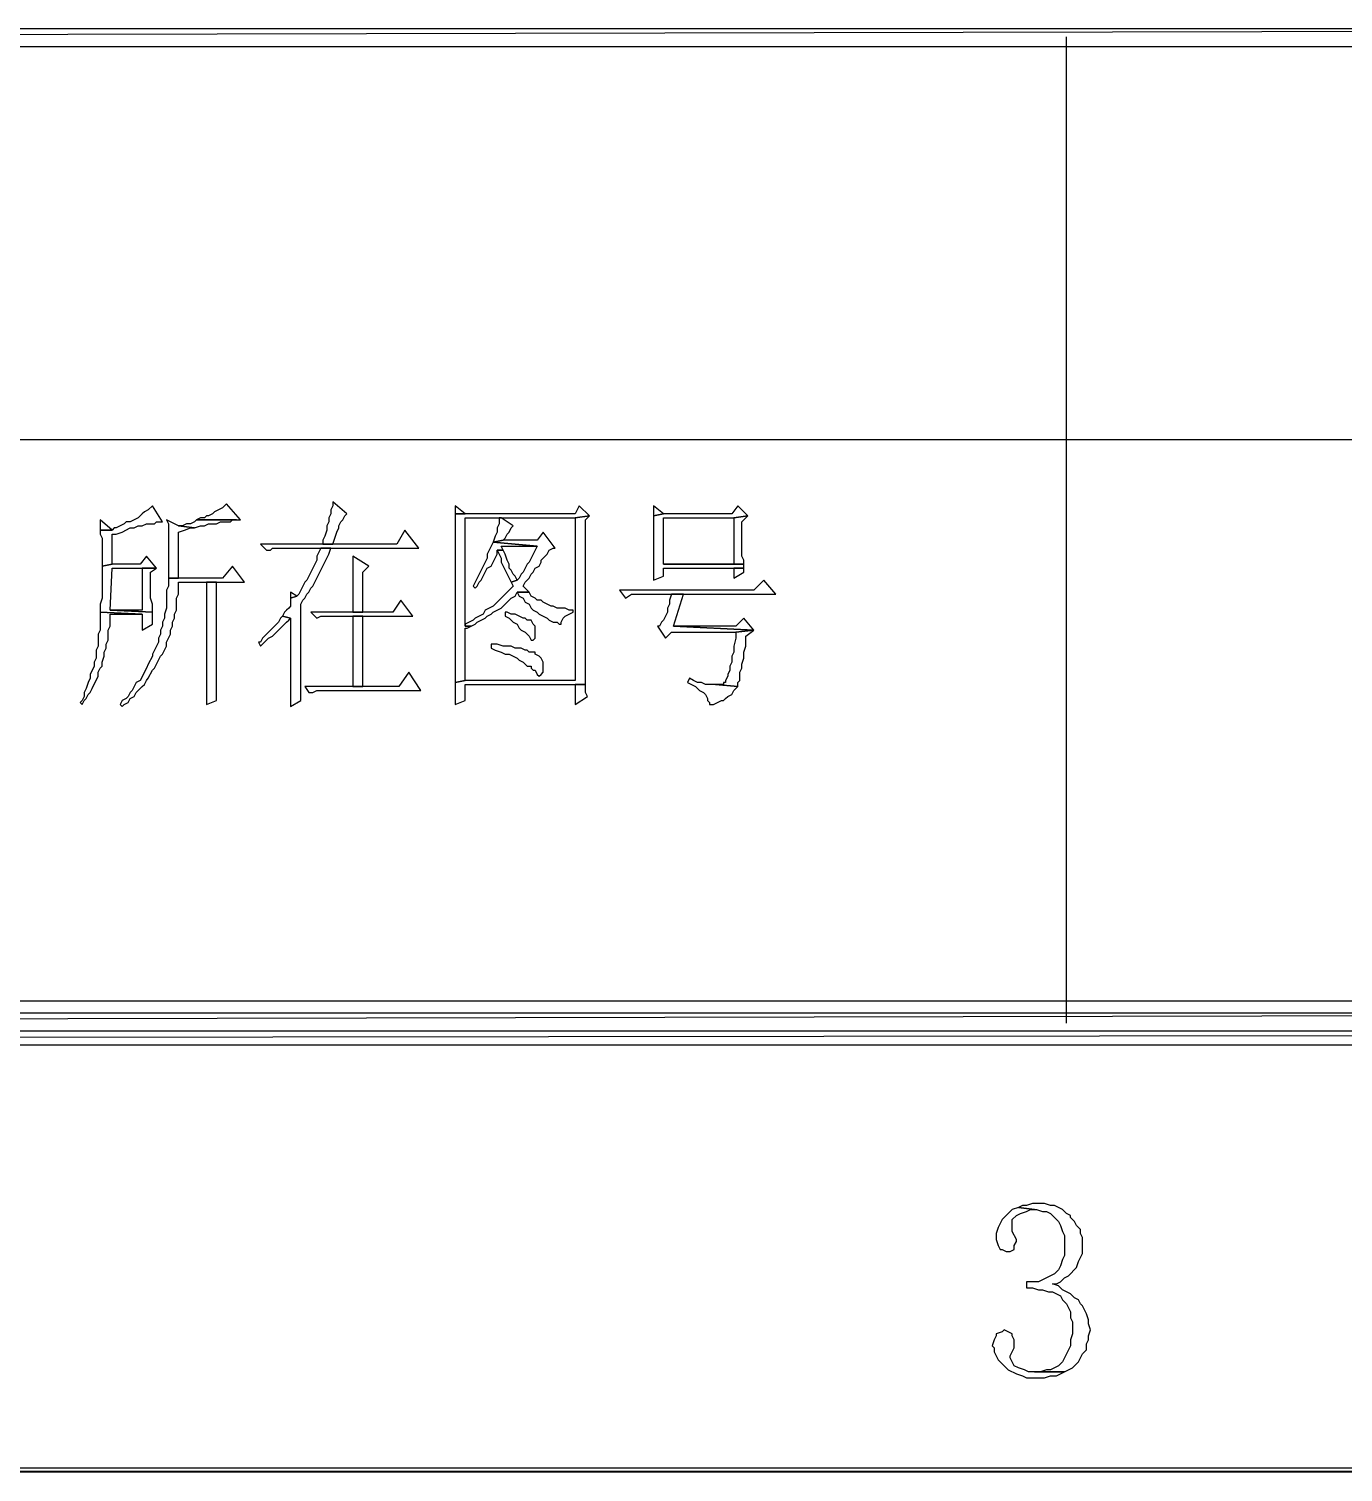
# Model space of a CAD drawing. Extents: x -15.4 to 0.8, y 0.3 to 11.8.
# Drawn here: x -12.168 to -11.621, y 0.567 to 1.167 of the extents above; entities that cross this region are included whole.
import ezdxf

# ---------------------------------------------------------------- set-up
doc = ezdxf.new("R2010")
doc.units = 0
doc.header["$MEASUREMENT"] = 0
doc.linetypes.add('AUSGEZOGEN', pattern=[0])
doc.layers.get('0').update_dxf_attribs({"linetype": 'AUSGEZOGEN'})

msp = doc.modelspace()

# ---------------------------------------------------------------- linework, layer by layer
for points in [[(-14.50878, 1.1669), (-14.50878, 1.1594), (-14.50878, 1.1594), (-11.15878, 1.1669), (-14.50878, 1.1669)], [(-14.50878, 1.1594), (-11.15878, 1.1669), (-11.15878, 1.1669), (-11.15878, 1.1594), (-14.50878, 1.1594)], [(-11.73628, 0.75356), (-11.73628, 1.16356)], [(-11.15878, 0.99606), (-14.50878, 0.99606)], [(-12.11628, 0.96856), (-12.11795, 0.9669), (-12.11795, 0.9669), (-12.11961, 0.96606), (-12.11961, 0.96606), (-12.12045, 0.96523), (-12.12045, 0.96523), (-12.12211, 0.96356), (-12.12211, 0.96356), (-12.12545, 0.9619), (-12.12545, 0.9619), (-12.12711, 0.9619), (-12.12711, 0.9619), (-12.12795, 0.96106), (-12.12795, 0.96106), (-12.13128, 0.9594), (-12.13128, 0.9594), (-12.13211, 0.9594), (-12.13211, 0.9594), (-12.13295, 0.95856), (-12.13295, 0.95856), (-12.13795, 0.95856), (-12.13795, 0.95856), (-12.13795, 0.9569), (-12.13795, 0.9569), (-12.13711, 0.95523), (-12.13711, 0.95523), (-12.13711, 0.94356), (-12.13711, 0.94356), (-12.13295, 0.9444), (-12.13295, 0.9444), (-12.13295, 0.9569), (-12.13295, 0.9569), (-12.13128, 0.9569), (-12.13128, 0.9569), (-12.12878, 0.95773), (-12.12878, 0.95773), (-12.12545, 0.9594), (-12.12545, 0.9594), (-12.12378, 0.9594), (-12.12378, 0.9594), (-12.12211, 0.96023), (-12.12211, 0.96023), (-12.12045, 0.96023), (-12.12045, 0.96023), (-12.11878, 0.96106), (-12.11878, 0.96106), (-12.11545, 0.96106), (-12.11545, 0.96106), (-12.11461, 0.9619), (-12.11461, 0.9619), (-12.11211, 0.9619), (-12.11628, 0.96856)], [(-12.08545, 0.9694), (-12.08628, 0.96856), (-12.08628, 0.96856), (-12.08711, 0.96773), (-12.08711, 0.96773), (-12.09045, 0.96606), (-12.09045, 0.96606), (-12.09128, 0.96523), (-12.09128, 0.96523), (-12.09295, 0.9644), (-12.09295, 0.9644), (-12.09378, 0.9644), (-12.09378, 0.9644), (-12.09461, 0.96356), (-12.09461, 0.96356), (-12.09628, 0.96356), (-12.09628, 0.96356), (-12.09795, 0.96273), (-12.09795, 0.96273), (-12.07961, 0.96273), (-12.08545, 0.9694)], [(-12.04128, 0.97023), (-12.04128, 0.96856), (-12.04128, 0.96856), (-12.04211, 0.9669), (-12.04211, 0.9669), (-12.04211, 0.96523), (-12.04211, 0.96523), (-12.04295, 0.96356), (-12.04295, 0.96356), (-12.04295, 0.9619), (-12.04295, 0.9619), (-12.04378, 0.96023), (-12.04378, 0.96023), (-12.04378, 0.95856), (-12.04378, 0.95856), (-12.04461, 0.95606), (-12.04461, 0.95606), (-12.04545, 0.9544), (-12.04545, 0.9544), (-12.04545, 0.95273), (-12.04545, 0.95273), (-12.04128, 0.95273), (-12.04128, 0.95273), (-12.04045, 0.95523), (-12.04045, 0.95523), (-12.03961, 0.95773), (-12.03961, 0.95773), (-12.03878, 0.9594), (-12.03878, 0.9594), (-12.03878, 0.96023), (-12.03878, 0.96023), (-12.03795, 0.9619), (-12.03795, 0.9619), (-12.03711, 0.96273), (-12.03711, 0.96273), (-12.03628, 0.9644), (-12.03628, 0.9644), (-12.03545, 0.96523), (-12.04128, 0.97023)], [(-11.99045, 0.96856), (-11.99045, 0.96523), (-11.99045, 0.96523), (-11.98628, 0.96523), (-11.99045, 0.96856)], [(-11.93878, 0.96856), (-11.94045, 0.96523), (-11.94045, 0.96523), (-11.99045, 0.96523), (-11.99045, 0.96523), (-11.99045, 0.89523), (-11.99045, 0.89523), (-11.98628, 0.89606), (-11.98628, 0.89606), (-11.98628, 0.91773), (-11.98628, 0.91773), (-11.98545, 0.91773), (-11.98545, 0.91773), (-11.98378, 0.91856), (-11.98378, 0.91856), (-11.98628, 0.91856), (-11.98628, 0.91856), (-11.98628, 0.96356), (-11.98628, 0.96356), (-11.94045, 0.96356), (-11.94045, 0.96356), (-11.93461, 0.9644), (-11.93878, 0.96856)], [(-11.90795, 0.96856), (-11.90795, 0.9644), (-11.90795, 0.9644), (-11.90378, 0.96523), (-11.90795, 0.96856)], [(-11.87295, 0.96856), (-11.87545, 0.96523), (-11.87545, 0.96523), (-11.90378, 0.96523), (-11.90378, 0.96523), (-11.90795, 0.9644), (-11.90795, 0.9644), (-11.90795, 0.93773), (-11.90795, 0.93773), (-11.90378, 0.9394), (-11.90378, 0.9394), (-11.90378, 0.94273), (-11.90378, 0.94273), (-11.87045, 0.94273), (-11.87045, 0.94273), (-11.87045, 0.9444), (-11.87045, 0.9444), (-11.90378, 0.9444), (-11.90378, 0.9444), (-11.90378, 0.96356), (-11.90378, 0.96356), (-11.87461, 0.96356), (-11.87461, 0.96356), (-11.86878, 0.9644), (-11.87295, 0.96856)], [(-12.13795, 0.96273), (-12.13795, 0.95856), (-12.13795, 0.95856), (-12.13295, 0.95856), (-12.13795, 0.96273)], [(-12.11045, 0.96273), (-12.10961, 0.96106), (-12.10961, 0.96106), (-12.10961, 0.93856), (-12.10961, 0.93856), (-12.10545, 0.93856), (-12.10545, 0.93856), (-12.10545, 0.95773), (-12.10545, 0.95773), (-12.10295, 0.95856), (-12.10295, 0.95856), (-12.10045, 0.9594), (-12.10045, 0.9594), (-12.09878, 0.9594), (-12.09878, 0.9594), (-12.10545, 0.96023), (-12.11045, 0.96273)], [(-12.09795, 0.96273), (-12.09878, 0.9619), (-12.09878, 0.9619), (-12.10045, 0.96106), (-12.10045, 0.96106), (-12.10211, 0.96106), (-12.10211, 0.96106), (-12.10378, 0.96023), (-12.10378, 0.96023), (-12.10545, 0.96023), (-12.10545, 0.96023), (-12.09878, 0.9594), (-12.09878, 0.9594), (-12.09628, 0.96023), (-12.09628, 0.96023), (-12.09461, 0.96023), (-12.09461, 0.96023), (-12.09295, 0.96106), (-12.09295, 0.96106), (-12.08961, 0.96106), (-12.08961, 0.96106), (-12.08795, 0.9619), (-12.08795, 0.9619), (-12.08378, 0.9619), (-12.08378, 0.9619), (-12.08295, 0.96273), (-12.08295, 0.96273), (-12.08128, 0.96273), (-12.09795, 0.96273)], [(-11.93461, 0.9644), (-11.94045, 0.96356), (-11.94045, 0.96356), (-11.94045, 0.89606), (-11.94045, 0.89606), (-11.98628, 0.89606), (-11.98628, 0.89606), (-11.99045, 0.89523), (-11.99045, 0.89523), (-11.99045, 0.88606), (-11.99045, 0.88606), (-11.98628, 0.88773), (-11.98628, 0.88773), (-11.98628, 0.8944), (-11.98628, 0.8944), (-11.93628, 0.8944), (-11.93628, 0.8944), (-11.93628, 0.96273), (-11.93461, 0.9644)], [(-11.97128, 0.96356), (-11.97211, 0.96356), (-11.97211, 0.96356), (-11.97211, 0.96106), (-11.97211, 0.96106), (-11.97295, 0.9594), (-11.97295, 0.9594), (-11.97295, 0.95773), (-11.97295, 0.95773), (-11.97378, 0.95606), (-11.97378, 0.95606), (-11.97461, 0.95356), (-11.97461, 0.95356), (-11.97045, 0.9544), (-11.97045, 0.9544), (-11.96961, 0.95523), (-11.96961, 0.95523), (-11.96878, 0.9569), (-11.96878, 0.9569), (-11.96795, 0.95773), (-11.96795, 0.95773), (-11.96711, 0.9594), (-11.96711, 0.9594), (-11.96628, 0.96023), (-11.97128, 0.96356)], [(-11.86878, 0.9644), (-11.87461, 0.96356), (-11.87461, 0.96356), (-11.87461, 0.9444), (-11.87461, 0.9444), (-11.90378, 0.9444), (-11.90378, 0.9444), (-11.87045, 0.9444), (-11.87045, 0.9444), (-11.87045, 0.94606), (-11.87045, 0.94606), (-11.87128, 0.94773), (-11.87128, 0.94773), (-11.87128, 0.9619), (-11.86878, 0.9644)], [(-12.01128, 0.95856), (-12.01461, 0.95273), (-12.01461, 0.95273), (-12.07128, 0.95273), (-12.07128, 0.95273), (-12.06878, 0.95023), (-12.06878, 0.95023), (-12.06711, 0.95023), (-12.06711, 0.95023), (-12.06628, 0.95106), (-12.06628, 0.95106), (-12.00545, 0.95106), (-12.01128, 0.95856)], [(-11.95378, 0.95773), (-11.95628, 0.9544), (-11.95628, 0.9544), (-11.97045, 0.9544), (-11.97045, 0.9544), (-11.97461, 0.95356), (-11.97461, 0.95356), (-11.95628, 0.9519), (-11.95628, 0.9519), (-11.95711, 0.95023), (-11.95711, 0.95023), (-11.95795, 0.94856), (-11.95795, 0.94856), (-11.95878, 0.9469), (-11.95878, 0.9469), (-11.95961, 0.94523), (-11.95961, 0.94523), (-11.96045, 0.9444), (-11.96045, 0.9444), (-11.96128, 0.94273), (-11.96128, 0.94273), (-11.96211, 0.94106), (-11.96211, 0.94106), (-11.96295, 0.94023), (-11.96295, 0.94023), (-11.96378, 0.93856), (-11.96378, 0.93856), (-11.96461, 0.93773), (-11.96461, 0.93773), (-11.96711, 0.9369), (-11.96711, 0.9369), (-11.96628, 0.93523), (-11.96628, 0.93523), (-11.96711, 0.9344), (-11.96711, 0.9344), (-11.96878, 0.93273), (-11.96878, 0.93273), (-11.97461, 0.9269), (-11.97461, 0.9269), (-11.97628, 0.92606), (-11.97628, 0.92606), (-11.97795, 0.92523), (-11.97795, 0.92523), (-11.97878, 0.92356), (-11.97878, 0.92356), (-11.98045, 0.92273), (-11.98045, 0.92273), (-11.98211, 0.9219), (-11.98211, 0.9219), (-11.98295, 0.92106), (-11.98295, 0.92106), (-11.98628, 0.9194), (-11.98628, 0.9194), (-11.98628, 0.91856), (-11.98628, 0.91856), (-11.98378, 0.91856), (-11.98378, 0.91856), (-11.98211, 0.9194), (-11.98211, 0.9194), (-11.98128, 0.92023), (-11.98128, 0.92023), (-11.97795, 0.9219), (-11.97795, 0.9219), (-11.97711, 0.92273), (-11.97711, 0.92273), (-11.97545, 0.92356), (-11.97545, 0.92356), (-11.97461, 0.9244), (-11.97461, 0.9244), (-11.97128, 0.92606), (-11.97128, 0.92606), (-11.96711, 0.93023), (-11.96711, 0.93023), (-11.96545, 0.93106), (-11.96545, 0.93106), (-11.96461, 0.93273), (-11.96461, 0.93273), (-11.95961, 0.93273), (-11.95961, 0.93273), (-11.96045, 0.93356), (-11.96045, 0.93356), (-11.96128, 0.9344), (-11.96128, 0.9344), (-11.96211, 0.93523), (-11.96211, 0.93523), (-11.96128, 0.9369), (-11.96128, 0.9369), (-11.95961, 0.93856), (-11.95961, 0.93856), (-11.95878, 0.94023), (-11.95878, 0.94023), (-11.95795, 0.94106), (-11.95795, 0.94106), (-11.95711, 0.94273), (-11.95711, 0.94273), (-11.95545, 0.94356), (-11.95545, 0.94356), (-11.95461, 0.94523), (-11.95461, 0.94523), (-11.95461, 0.94606), (-11.95461, 0.94606), (-11.95211, 0.94856), (-11.95211, 0.94856), (-11.95128, 0.95023), (-11.95128, 0.95023), (-11.94961, 0.95106), (-11.94961, 0.95106), (-11.94878, 0.95106), (-11.95378, 0.95773)], [(-12.04211, 0.95106), (-12.04628, 0.95106), (-12.04628, 0.95106), (-12.04711, 0.9494), (-12.04711, 0.9494), (-12.04795, 0.94773), (-12.04795, 0.94773), (-12.04795, 0.94606), (-12.04795, 0.94606), (-12.04878, 0.9444), (-12.04878, 0.9444), (-12.04961, 0.94273), (-12.04961, 0.94273), (-12.05211, 0.93773), (-12.05211, 0.93773), (-12.05295, 0.9369), (-12.05295, 0.9369), (-12.05378, 0.93523), (-12.05378, 0.93523), (-12.05461, 0.93356), (-12.05461, 0.93356), (-12.05545, 0.9319), (-12.05545, 0.9319), (-12.05628, 0.93106), (-12.05628, 0.93106), (-12.05878, 0.93023), (-12.05878, 0.93023), (-12.05878, 0.9269), (-12.05878, 0.9269), (-12.05961, 0.92606), (-12.05961, 0.92606), (-12.06045, 0.92523), (-12.06045, 0.92523), (-12.06128, 0.9244), (-12.06128, 0.9244), (-12.06211, 0.92273), (-12.06211, 0.92273), (-12.05878, 0.9219), (-12.05878, 0.9219), (-12.05878, 0.88523), (-12.05878, 0.88523), (-12.05461, 0.88773), (-12.05461, 0.88773), (-12.05461, 0.92773), (-12.05461, 0.92773), (-12.05378, 0.9294), (-12.05378, 0.9294), (-12.05295, 0.93023), (-12.05295, 0.93023), (-12.05211, 0.9319), (-12.05211, 0.9319), (-12.05128, 0.93273), (-12.05128, 0.93273), (-12.05045, 0.9344), (-12.05045, 0.9344), (-12.04961, 0.93523), (-12.04961, 0.93523), (-12.04878, 0.9369), (-12.04878, 0.9369), (-12.04795, 0.93856), (-12.04795, 0.93856), (-12.04711, 0.94023), (-12.04711, 0.94023), (-12.04628, 0.9419), (-12.04628, 0.9419), (-12.04545, 0.94356), (-12.04545, 0.94356), (-12.04461, 0.94523), (-12.04461, 0.94523), (-12.04378, 0.9469), (-12.04378, 0.9469), (-12.04295, 0.94856), (-12.04295, 0.94856), (-12.04211, 0.95106), (-12.04211, 0.95106)], [(-11.97461, 0.95356), (-11.97545, 0.9519), (-11.97545, 0.9519), (-11.97628, 0.95023), (-11.97628, 0.95023), (-11.97711, 0.94856), (-11.97711, 0.94856), (-11.97711, 0.9469), (-11.97711, 0.9469), (-11.97795, 0.94523), (-11.97795, 0.94523), (-11.97878, 0.94356), (-11.97878, 0.94356), (-11.97961, 0.9419), (-11.97961, 0.9419), (-11.98045, 0.94023), (-11.98045, 0.94023), (-11.98128, 0.93856), (-11.98128, 0.93856), (-11.98211, 0.9369), (-11.98211, 0.9369), (-11.98295, 0.93523), (-11.98295, 0.93523), (-11.98211, 0.9344), (-11.98211, 0.9344), (-11.98128, 0.93523), (-11.98128, 0.93523), (-11.98045, 0.9369), (-11.98045, 0.9369), (-11.97961, 0.93773), (-11.97961, 0.93773), (-11.97878, 0.9394), (-11.97878, 0.9394), (-11.97795, 0.94106), (-11.97795, 0.94106), (-11.97711, 0.94273), (-11.97711, 0.94273), (-11.97545, 0.94356), (-11.97545, 0.94356), (-11.97461, 0.94523), (-11.97461, 0.94523), (-11.97295, 0.94856), (-11.97295, 0.94856), (-11.97295, 0.95023), (-11.97295, 0.95023), (-11.97045, 0.95023), (-11.97045, 0.95023), (-11.97128, 0.9519), (-11.97128, 0.9519), (-11.95628, 0.9519), (-11.97461, 0.95356)], [(-11.97045, 0.95023), (-11.97295, 0.95023), (-11.97295, 0.95023), (-11.97128, 0.9469), (-11.97128, 0.9469), (-11.97128, 0.94523), (-11.97128, 0.94523), (-11.97045, 0.94356), (-11.97045, 0.94356), (-11.96711, 0.9369), (-11.96711, 0.9369), (-11.96461, 0.93773), (-11.96461, 0.93773), (-11.96545, 0.9394), (-11.96545, 0.9394), (-11.96628, 0.94023), (-11.96628, 0.94023), (-11.96711, 0.9419), (-11.96711, 0.9419), (-11.96795, 0.94273), (-11.96795, 0.94273), (-11.96795, 0.9444), (-11.96795, 0.9444), (-11.96878, 0.94606), (-11.96878, 0.94606), (-11.96961, 0.94856), (-11.97045, 0.95023)], [(-12.11878, 0.94773), (-12.12128, 0.9444), (-12.12128, 0.9444), (-12.13295, 0.9444), (-12.13295, 0.9444), (-12.13711, 0.94356), (-12.13711, 0.94356), (-12.13711, 0.93023), (-12.13711, 0.93023), (-12.13795, 0.92773), (-12.13795, 0.92773), (-12.13795, 0.9244), (-12.13795, 0.9244), (-12.12045, 0.92356), (-12.12045, 0.92356), (-12.12045, 0.9169), (-12.12045, 0.9169), (-12.11628, 0.9194), (-12.11628, 0.9194), (-12.11628, 0.9244), (-12.11628, 0.9244), (-12.13378, 0.92523), (-12.13378, 0.92523), (-12.13295, 0.94273), (-12.13295, 0.94273), (-12.11461, 0.94273), (-12.11878, 0.94773)], [(-12.11461, 0.94273), (-12.12045, 0.94273), (-12.12045, 0.94273), (-12.12045, 0.92523), (-12.12045, 0.92523), (-12.13378, 0.92523), (-12.13378, 0.92523), (-12.11628, 0.9244), (-12.11628, 0.9244), (-12.11628, 0.92773), (-12.11628, 0.92773), (-12.11711, 0.93023), (-12.11711, 0.93023), (-12.11711, 0.94106), (-12.11461, 0.94273)], [(-12.08295, 0.94356), (-12.08711, 0.93856), (-12.08711, 0.93856), (-12.10961, 0.93856), (-12.10961, 0.93856), (-12.10961, 0.93523), (-12.10961, 0.93523), (-12.11045, 0.93356), (-12.11045, 0.93356), (-12.11045, 0.92606), (-12.11045, 0.92606), (-12.11128, 0.92356), (-12.11128, 0.92356), (-12.11128, 0.9219), (-12.11128, 0.9219), (-12.11211, 0.92023), (-12.11211, 0.92023), (-12.11211, 0.91856), (-12.11211, 0.91856), (-12.11295, 0.9169), (-12.11295, 0.9169), (-12.11295, 0.91523), (-12.11295, 0.91523), (-12.11378, 0.91356), (-12.11378, 0.91356), (-12.11378, 0.9119), (-12.11378, 0.9119), (-12.11628, 0.9069), (-12.11628, 0.9069), (-12.11628, 0.90606), (-12.11628, 0.90606), (-12.11795, 0.90273), (-12.11795, 0.90273), (-12.11878, 0.90106), (-12.11878, 0.90106), (-12.12128, 0.89606), (-12.12128, 0.89606), (-12.12295, 0.89523), (-12.12295, 0.89523), (-12.12378, 0.89356), (-12.12378, 0.89356), (-12.12461, 0.8919), (-12.12461, 0.8919), (-12.12545, 0.89106), (-12.12545, 0.89106), (-12.12628, 0.8894), (-12.12628, 0.8894), (-12.12711, 0.88856), (-12.12711, 0.88856), (-12.12878, 0.88773), (-12.12878, 0.88773), (-12.12961, 0.88606), (-12.12961, 0.88606), (-12.12878, 0.88523), (-12.12878, 0.88523), (-12.12795, 0.88606), (-12.12795, 0.88606), (-12.12628, 0.8869), (-12.12628, 0.8869), (-12.12545, 0.88856), (-12.12545, 0.88856), (-12.12378, 0.8894), (-12.12378, 0.8894), (-12.12295, 0.89106), (-12.12295, 0.89106), (-12.12211, 0.8919), (-12.12211, 0.8919), (-12.12045, 0.89356), (-12.12045, 0.89356), (-12.11961, 0.8944), (-12.11961, 0.8944), (-12.11878, 0.89606), (-12.11878, 0.89606), (-12.11795, 0.8969), (-12.11795, 0.8969), (-12.11628, 0.90023), (-12.11628, 0.90023), (-12.11545, 0.90106), (-12.11545, 0.90106), (-12.11461, 0.90273), (-12.11461, 0.90273), (-12.11295, 0.90606), (-12.11295, 0.90606), (-12.11211, 0.9069), (-12.11211, 0.9069), (-12.11128, 0.90856), (-12.11128, 0.90856), (-12.11045, 0.91023), (-12.11045, 0.91023), (-12.11045, 0.9119), (-12.11045, 0.9119), (-12.10961, 0.91356), (-12.10961, 0.91356), (-12.10878, 0.91523), (-12.10878, 0.91523), (-12.10878, 0.9169), (-12.10878, 0.9169), (-12.10795, 0.91856), (-12.10795, 0.91856), (-12.10795, 0.92023), (-12.10795, 0.92023), (-12.10711, 0.9219), (-12.10711, 0.9219), (-12.10711, 0.92356), (-12.10711, 0.92356), (-12.10628, 0.92523), (-12.10628, 0.92523), (-12.10628, 0.93023), (-12.10628, 0.93023), (-12.10545, 0.9319), (-12.10545, 0.9319), (-12.10545, 0.9369), (-12.10545, 0.9369), (-12.07795, 0.9369), (-12.08295, 0.94356)], [(-12.03295, 0.94773), (-12.03295, 0.9244), (-12.03295, 0.9244), (-12.02878, 0.9244), (-12.02878, 0.9244), (-12.02878, 0.94106), (-12.02878, 0.94106), (-12.02628, 0.94356), (-12.03295, 0.94773)], [(-11.87045, 0.94273), (-11.87461, 0.94273), (-11.87461, 0.94273), (-11.87461, 0.93856), (-11.87461, 0.93856), (-11.87045, 0.94106), (-11.87045, 0.94106), (-11.87045, 0.9419), (-11.87045, 0.94273)], [(-12.08961, 0.9369), (-12.09378, 0.9369), (-12.09378, 0.9369), (-12.09378, 0.88606), (-12.09378, 0.88606), (-12.08961, 0.88773), (-12.08961, 0.88773), (-12.08961, 0.90106), (-12.08961, 0.9369)], [(-11.86211, 0.93773), (-11.86628, 0.93356), (-11.86628, 0.93356), (-11.92211, 0.93356), (-11.92211, 0.93356), (-11.91961, 0.93023), (-11.91961, 0.93023), (-11.91711, 0.9319), (-11.91711, 0.9319), (-11.85711, 0.9319), (-11.86211, 0.93773)], [(-12.05878, 0.93273), (-12.05878, 0.93023), (-12.05878, 0.93023), (-12.05628, 0.93106), (-12.05878, 0.93273)], [(-11.95961, 0.93273), (-11.96461, 0.93273), (-11.96461, 0.93273), (-11.96378, 0.93106), (-11.96378, 0.93106), (-11.96211, 0.93023), (-11.96211, 0.93023), (-11.96128, 0.92856), (-11.96128, 0.92856), (-11.95961, 0.92773), (-11.95961, 0.92773), (-11.95878, 0.92606), (-11.95878, 0.92606), (-11.95795, 0.92523), (-11.95795, 0.92523), (-11.95628, 0.9244), (-11.95628, 0.9244), (-11.95545, 0.92356), (-11.95545, 0.92356), (-11.95211, 0.9219), (-11.95211, 0.9219), (-11.95128, 0.92106), (-11.95128, 0.92106), (-11.94961, 0.92023), (-11.94961, 0.92023), (-11.94795, 0.92023), (-11.94795, 0.92023), (-11.94711, 0.9194), (-11.94711, 0.9194), (-11.94628, 0.9194), (-11.94628, 0.9194), (-11.94628, 0.92023), (-11.94628, 0.92023), (-11.94545, 0.9219), (-11.94545, 0.9219), (-11.94461, 0.92273), (-11.94461, 0.92273), (-11.94295, 0.92356), (-11.94295, 0.92356), (-11.94128, 0.9244), (-11.94128, 0.9244), (-11.94128, 0.92523), (-11.94128, 0.92523), (-11.94295, 0.92523), (-11.94295, 0.92523), (-11.94461, 0.92606), (-11.94461, 0.92606), (-11.94795, 0.92606), (-11.94795, 0.92606), (-11.94961, 0.9269), (-11.94961, 0.9269), (-11.95045, 0.9269), (-11.95045, 0.9269), (-11.95378, 0.92856), (-11.95378, 0.92856), (-11.95461, 0.9294), (-11.95461, 0.9294), (-11.95628, 0.9294), (-11.95628, 0.9294), (-11.95711, 0.93023), (-11.95711, 0.93023), (-11.95878, 0.93106), (-11.95961, 0.93273)], [(-11.89545, 0.9319), (-11.90045, 0.9319), (-11.90045, 0.9319), (-11.90128, 0.9294), (-11.90128, 0.9294), (-11.90128, 0.92773), (-11.90128, 0.92773), (-11.90211, 0.92606), (-11.90211, 0.92606), (-11.90211, 0.9244), (-11.90211, 0.9244), (-11.90295, 0.92273), (-11.90295, 0.92273), (-11.90378, 0.92106), (-11.90378, 0.92106), (-11.90461, 0.92023), (-11.90461, 0.92023), (-11.90545, 0.91856), (-11.90545, 0.91856), (-11.90628, 0.91856), (-11.90628, 0.91856), (-11.90295, 0.91356), (-11.90295, 0.91356), (-11.90045, 0.91606), (-11.90045, 0.91606), (-11.87378, 0.91606), (-11.87378, 0.91606), (-11.86628, 0.9169), (-11.86628, 0.9169), (-11.89961, 0.91856), (-11.89545, 0.9319)], [(-12.13795, 0.9244), (-12.13795, 0.9169), (-12.13795, 0.9169), (-12.13878, 0.91523), (-12.13878, 0.91523), (-12.13878, 0.91023), (-12.13878, 0.91023), (-12.13961, 0.90856), (-12.13961, 0.90856), (-12.13961, 0.90523), (-12.13961, 0.90523), (-12.14045, 0.90356), (-12.14045, 0.90356), (-12.14045, 0.9019), (-12.14045, 0.9019), (-12.14211, 0.89856), (-12.14211, 0.89856), (-12.14211, 0.8969), (-12.14211, 0.8969), (-12.14295, 0.89523), (-12.14295, 0.89523), (-12.14378, 0.89273), (-12.14378, 0.89273), (-12.14461, 0.89106), (-12.14461, 0.89106), (-12.14461, 0.8894), (-12.14461, 0.8894), (-12.14545, 0.88773), (-12.14545, 0.88773), (-12.14628, 0.8869), (-12.14628, 0.8869), (-12.14545, 0.88606), (-12.14545, 0.88606), (-12.14461, 0.88773), (-12.14461, 0.88773), (-12.14378, 0.88856), (-12.14378, 0.88856), (-12.14295, 0.89023), (-12.14295, 0.89023), (-12.14211, 0.89106), (-12.14211, 0.89106), (-12.14128, 0.89273), (-12.14128, 0.89273), (-12.13878, 0.89773), (-12.13878, 0.89773), (-12.13878, 0.8994), (-12.13878, 0.8994), (-12.13795, 0.90106), (-12.13795, 0.90106), (-12.13711, 0.9019), (-12.13711, 0.9019), (-12.13711, 0.90356), (-12.13711, 0.90356), (-12.13628, 0.90606), (-12.13628, 0.90606), (-12.13628, 0.90773), (-12.13628, 0.90773), (-12.13545, 0.9094), (-12.13545, 0.9094), (-12.13545, 0.91106), (-12.13545, 0.91106), (-12.13461, 0.91273), (-12.13461, 0.91273), (-12.13461, 0.9169), (-12.13461, 0.9169), (-12.13378, 0.91856), (-12.13378, 0.91856), (-12.13378, 0.92356), (-12.13378, 0.92356), (-12.12045, 0.92356), (-12.13795, 0.9244)], [(-12.01295, 0.9294), (-12.01628, 0.9244), (-12.01628, 0.9244), (-12.05045, 0.9244), (-12.05045, 0.9244), (-12.04795, 0.9219), (-12.04795, 0.9219), (-12.04628, 0.92273), (-12.04628, 0.92273), (-12.00795, 0.92273), (-12.01295, 0.9294)], [(-11.96961, 0.9244), (-11.96961, 0.92273), (-11.96961, 0.92273), (-11.96795, 0.9219), (-11.96795, 0.9219), (-11.96628, 0.92023), (-11.96628, 0.92023), (-11.96461, 0.9194), (-11.96461, 0.9194), (-11.96378, 0.91773), (-11.96378, 0.91773), (-11.96295, 0.9169), (-11.96295, 0.9169), (-11.96128, 0.91606), (-11.96128, 0.91606), (-11.96045, 0.91523), (-11.96045, 0.91523), (-11.95961, 0.9144), (-11.95961, 0.9144), (-11.95878, 0.91273), (-11.95878, 0.91273), (-11.95795, 0.91273), (-11.95795, 0.91273), (-11.95711, 0.91356), (-11.95711, 0.91356), (-11.95711, 0.91856), (-11.95711, 0.91856), (-11.95795, 0.9194), (-11.95795, 0.9194), (-11.95878, 0.92106), (-11.95878, 0.92106), (-11.96045, 0.92106), (-11.96045, 0.92106), (-11.96128, 0.9219), (-11.96128, 0.9219), (-11.96211, 0.9219), (-11.96211, 0.9219), (-11.96378, 0.92273), (-11.96378, 0.92273), (-11.96545, 0.92356), (-11.96545, 0.92356), (-11.96711, 0.92356), (-11.96711, 0.92356), (-11.96878, 0.9244), (-11.96961, 0.9244)], [(-12.06211, 0.92273), (-12.06295, 0.9219), (-12.06295, 0.9219), (-12.06378, 0.92023), (-12.06378, 0.92023), (-12.06461, 0.9194), (-12.06461, 0.9194), (-12.06628, 0.91773), (-12.06628, 0.91773), (-12.06711, 0.9169), (-12.06711, 0.9169), (-12.06878, 0.91523), (-12.06878, 0.91523), (-12.07045, 0.91356), (-12.07045, 0.91356), (-12.07128, 0.9119), (-12.07128, 0.9119), (-12.07211, 0.9119), (-12.07211, 0.9119), (-12.07128, 0.91023), (-12.07128, 0.91023), (-12.07045, 0.91106), (-12.07045, 0.91106), (-12.06878, 0.91273), (-12.06878, 0.91273), (-12.06795, 0.91356), (-12.06795, 0.91356), (-12.06628, 0.9144), (-12.06628, 0.9144), (-12.06545, 0.91523), (-12.06545, 0.91523), (-12.06461, 0.91606), (-12.06461, 0.91606), (-12.06295, 0.91773), (-12.06295, 0.91773), (-12.06211, 0.91856), (-12.06211, 0.91856), (-12.06045, 0.92023), (-12.06045, 0.92023), (-12.05961, 0.92106), (-12.05961, 0.92106), (-12.05878, 0.9219), (-12.06211, 0.92273)], [(-12.02878, 0.89356), (-12.02878, 0.92273), (-12.02878, 0.92273), (-12.03295, 0.92273), (-12.03295, 0.92273), (-12.03295, 0.89356), (-12.03295, 0.89356), (-12.02878, 0.89356), (-12.02878, 0.89356)], [(-11.87045, 0.9219), (-11.87378, 0.91856), (-11.87378, 0.91856), (-11.89961, 0.91856), (-11.89961, 0.91856), (-11.86628, 0.9169), (-11.87045, 0.9219)], [(-11.86628, 0.9169), (-11.87378, 0.91606), (-11.87378, 0.91606), (-11.87378, 0.91356), (-11.87378, 0.91356), (-11.87461, 0.91023), (-11.87461, 0.91023), (-11.87461, 0.90773), (-11.87461, 0.90773), (-11.87545, 0.90606), (-11.87545, 0.90606), (-11.87545, 0.90356), (-11.87545, 0.90356), (-11.87628, 0.9019), (-11.87628, 0.9019), (-11.87628, 0.90023), (-11.87628, 0.90023), (-11.87711, 0.89856), (-11.87711, 0.89856), (-11.87711, 0.89773), (-11.87711, 0.89773), (-11.87795, 0.89606), (-11.87795, 0.89606), (-11.87795, 0.89523), (-11.87795, 0.89523), (-11.87878, 0.89523), (-11.87878, 0.89523), (-11.87878, 0.8944), (-11.87878, 0.8944), (-11.88211, 0.8944), (-11.88211, 0.8944), (-11.87295, 0.89356), (-11.87295, 0.89356), (-11.87295, 0.89523), (-11.87295, 0.89523), (-11.87211, 0.89606), (-11.87211, 0.89606), (-11.87211, 0.8994), (-11.87211, 0.8994), (-11.87128, 0.90106), (-11.87128, 0.90106), (-11.87128, 0.90273), (-11.87128, 0.90273), (-11.87045, 0.90523), (-11.87045, 0.90523), (-11.87045, 0.90773), (-11.87045, 0.90773), (-11.86961, 0.91023), (-11.86961, 0.91023), (-11.86961, 0.9144), (-11.86628, 0.9169)], [(-11.97545, 0.91106), (-11.97545, 0.9094), (-11.97545, 0.9094), (-11.97378, 0.90856), (-11.97378, 0.90856), (-11.97128, 0.90773), (-11.97128, 0.90773), (-11.96961, 0.9069), (-11.96961, 0.9069), (-11.96795, 0.9069), (-11.96795, 0.9069), (-11.96628, 0.90606), (-11.96628, 0.90606), (-11.96461, 0.90523), (-11.96461, 0.90523), (-11.96378, 0.9044), (-11.96378, 0.9044), (-11.96211, 0.90356), (-11.96211, 0.90356), (-11.96128, 0.90273), (-11.96128, 0.90273), (-11.96045, 0.9019), (-11.96045, 0.9019), (-11.95878, 0.9019), (-11.95878, 0.9019), (-11.95878, 0.90106), (-11.95878, 0.90106), (-11.95795, 0.90023), (-11.95795, 0.90023), (-11.95711, 0.90023), (-11.95711, 0.90023), (-11.95628, 0.89856), (-11.95628, 0.89856), (-11.95545, 0.89773), (-11.95545, 0.89773), (-11.95461, 0.89856), (-11.95461, 0.89856), (-11.95378, 0.8994), (-11.95378, 0.8994), (-11.95378, 0.90356), (-11.95378, 0.90356), (-11.95461, 0.90523), (-11.95461, 0.90523), (-11.95545, 0.90606), (-11.95545, 0.90606), (-11.95711, 0.9069), (-11.95711, 0.9069), (-11.95711, 0.90773), (-11.95711, 0.90773), (-11.95961, 0.90773), (-11.95961, 0.90773), (-11.96045, 0.90856), (-11.96045, 0.90856), (-11.96128, 0.90856), (-11.96128, 0.90856), (-11.96295, 0.9094), (-11.96295, 0.9094), (-11.96545, 0.9094), (-11.96545, 0.9094), (-11.96711, 0.91023), (-11.96711, 0.91023), (-11.97045, 0.91023), (-11.97045, 0.91023), (-11.97295, 0.91106), (-11.97295, 0.91106), (-11.97461, 0.91106), (-11.97545, 0.91106)], [(-12.00961, 0.8994), (-12.01378, 0.89356), (-12.01378, 0.89356), (-12.05295, 0.89356), (-12.05295, 0.89356), (-12.05128, 0.89106), (-12.05128, 0.89106), (-12.04961, 0.89106), (-12.04961, 0.89106), (-12.04795, 0.8919), (-12.04795, 0.8919), (-12.00461, 0.8919), (-12.00961, 0.8994)], [(-11.93628, 0.8944), (-11.94045, 0.8944), (-11.94045, 0.8944), (-11.94045, 0.88606), (-11.94045, 0.88606), (-11.93545, 0.8894), (-11.93545, 0.8894), (-11.93628, 0.89106), (-11.93628, 0.89106), (-11.93628, 0.89273), (-11.93628, 0.8944)], [(-11.89295, 0.8969), (-11.89378, 0.89523), (-11.89378, 0.89523), (-11.89045, 0.89356), (-11.89045, 0.89356), (-11.88878, 0.8919), (-11.88878, 0.8919), (-11.88711, 0.89106), (-11.88711, 0.89106), (-11.88628, 0.89023), (-11.88628, 0.89023), (-11.88545, 0.88856), (-11.88545, 0.88856), (-11.88545, 0.88773), (-11.88545, 0.88773), (-11.88461, 0.8869), (-11.88461, 0.8869), (-11.88461, 0.88606), (-11.88461, 0.88606), (-11.88295, 0.88606), (-11.88295, 0.88606), (-11.88128, 0.8869), (-11.88128, 0.8869), (-11.87961, 0.88773), (-11.87961, 0.88773), (-11.87878, 0.88773), (-11.87878, 0.88773), (-11.87795, 0.88856), (-11.87795, 0.88856), (-11.87711, 0.8894), (-11.87711, 0.8894), (-11.87545, 0.89023), (-11.87545, 0.89023), (-11.87461, 0.8919), (-11.87461, 0.8919), (-11.87378, 0.89273), (-11.87378, 0.89273), (-11.87295, 0.89356), (-11.87295, 0.89356), (-11.88211, 0.8944), (-11.88211, 0.8944), (-11.88628, 0.8944), (-11.88628, 0.8944), (-11.88795, 0.89523), (-11.88795, 0.89523), (-11.88961, 0.89523), (-11.88961, 0.89523), (-11.89128, 0.89606), (-11.89295, 0.8969)], [(-14.91878, 0.76273), (-14.91878, 0.7444), (-14.91878, 0.7444), (0.07205, 0.76273), (-14.91878, 0.76273)], [(-14.91878, 0.7444), (0.07205, 0.76273), (0.07205, 0.76273), (0.09039, 0.7444), (-14.91878, 0.7444)], [(-14.50878, 0.75773), (-14.50878, 0.75023), (-14.50878, 0.75023), (-11.15878, 0.75773), (-14.50878, 0.75773)], [(-14.50878, 0.75023), (-11.15878, 0.75773), (-11.15878, 0.75773), (-11.15878, 0.75023), (-14.50878, 0.75023)], [(-11.74795, 0.67856), (-11.75045, 0.67856), (-11.75045, 0.67856), (-11.75295, 0.67773), (-11.75295, 0.67773), (-11.75461, 0.67773), (-11.75461, 0.67773), (-11.75628, 0.6769), (-11.75628, 0.6769), (-11.74961, 0.67606), (-11.74961, 0.67606), (-11.74878, 0.67606), (-11.74878, 0.67606), (-11.74628, 0.67523), (-11.74628, 0.67523), (-11.74461, 0.67523), (-11.74461, 0.67523), (-11.74295, 0.6744), (-11.74295, 0.6744), (-11.74128, 0.67273), (-11.74128, 0.67273), (-11.73961, 0.67106), (-11.73961, 0.67106), (-11.73878, 0.6694), (-11.73878, 0.6694), (-11.73795, 0.6669), (-11.73795, 0.6669), (-11.73711, 0.66523), (-11.73711, 0.66523), (-11.73711, 0.6569), (-11.73711, 0.6569), (-11.73795, 0.65523), (-11.73795, 0.65523), (-11.73878, 0.65273), (-11.73878, 0.65273), (-11.73961, 0.65106), (-11.73961, 0.65106), (-11.74128, 0.6494), (-11.74128, 0.6494), (-11.74795, 0.64606), (-11.74795, 0.64606), (-11.75295, 0.64606), (-11.75295, 0.64606), (-11.75295, 0.64356), (-11.75295, 0.64356), (-11.75045, 0.64356), (-11.75045, 0.64356), (-11.74795, 0.64273), (-11.74795, 0.64273), (-11.74628, 0.64273), (-11.74628, 0.64273), (-11.74378, 0.6419), (-11.74378, 0.6419), (-11.74211, 0.6419), (-11.74211, 0.6419), (-11.73878, 0.64023), (-11.73878, 0.64023), (-11.73795, 0.63856), (-11.73795, 0.63856), (-11.73628, 0.6369), (-11.73628, 0.6369), (-11.73545, 0.63523), (-11.73545, 0.63523), (-11.73461, 0.63356), (-11.73461, 0.63356), (-11.73461, 0.63106), (-11.73461, 0.63106), (-11.73378, 0.6294), (-11.73378, 0.6294), (-11.73378, 0.6244), (-11.73378, 0.6244), (-11.73461, 0.6219), (-11.73461, 0.6219), (-11.73461, 0.6194), (-11.73461, 0.6194), (-11.73545, 0.61773), (-11.73545, 0.61773), (-11.73628, 0.61606), (-11.73628, 0.61606), (-11.73795, 0.61273), (-11.73795, 0.61273), (-11.73961, 0.61106), (-11.73961, 0.61106), (-11.74295, 0.6094), (-11.74295, 0.6094), (-11.74461, 0.6094), (-11.74461, 0.6094), (-11.74711, 0.60856), (-11.74711, 0.60856), (-11.74961, 0.60856), (-11.74961, 0.60856), (-11.73711, 0.60856), (-11.73711, 0.60856), (-11.73545, 0.6094), (-11.73545, 0.6094), (-11.73378, 0.61023), (-11.73378, 0.61023), (-11.73211, 0.6119), (-11.73211, 0.6119), (-11.73128, 0.61273), (-11.73128, 0.61273), (-11.73045, 0.6144), (-11.73045, 0.6144), (-11.72961, 0.61606), (-11.72961, 0.61606), (-11.72795, 0.61773), (-11.72795, 0.61773), (-11.72795, 0.62023), (-11.72795, 0.62023), (-11.72711, 0.6219), (-11.72711, 0.6219), (-11.72711, 0.62356), (-11.72711, 0.62356), (-11.72628, 0.62606), (-11.72628, 0.62606), (-11.72711, 0.62856), (-11.72711, 0.62856), (-11.72711, 0.63023), (-11.72711, 0.63023), (-11.72795, 0.63273), (-11.72795, 0.63273), (-11.72878, 0.6344), (-11.72878, 0.6344), (-11.72961, 0.63606), (-11.72961, 0.63606), (-11.73045, 0.6369), (-11.73045, 0.6369), (-11.73128, 0.63856), (-11.73128, 0.63856), (-11.73295, 0.6394), (-11.73295, 0.6394), (-11.73461, 0.64106), (-11.73461, 0.64106), (-11.73628, 0.6419), (-11.73628, 0.6419), (-11.73795, 0.64273), (-11.73795, 0.64273), (-11.73961, 0.6444), (-11.73961, 0.6444), (-11.74211, 0.64523), (-11.74211, 0.64523), (-11.74045, 0.64523), (-11.74045, 0.64523), (-11.73878, 0.64606), (-11.73878, 0.64606), (-11.73711, 0.64773), (-11.73711, 0.64773), (-11.73545, 0.64856), (-11.73545, 0.64856), (-11.73211, 0.6519), (-11.73211, 0.6519), (-11.73128, 0.6544), (-11.73128, 0.6544), (-11.73045, 0.65606), (-11.73045, 0.65606), (-11.72961, 0.65773), (-11.72961, 0.65773), (-11.72961, 0.6644), (-11.72961, 0.6644), (-11.73045, 0.66606), (-11.73045, 0.66606), (-11.73045, 0.66773), (-11.73045, 0.66773), (-11.73211, 0.6694), (-11.73211, 0.6694), (-11.73295, 0.67106), (-11.73295, 0.67106), (-11.73461, 0.67273), (-11.73461, 0.67273), (-11.73461, 0.67356), (-11.73461, 0.67356), (-11.73628, 0.6744), (-11.73628, 0.6744), (-11.73795, 0.67606), (-11.73795, 0.67606), (-11.74128, 0.67773), (-11.74128, 0.67773), (-11.74295, 0.67773), (-11.74295, 0.67773), (-11.74545, 0.67856), (-11.74795, 0.67856)], [(-11.75628, 0.6769), (-11.75878, 0.67606), (-11.75878, 0.67606), (-11.76045, 0.6744), (-11.76045, 0.6744), (-11.76128, 0.67356), (-11.76128, 0.67356), (-11.76295, 0.6719), (-11.76295, 0.6719), (-11.76461, 0.66856), (-11.76461, 0.66856), (-11.76545, 0.66606), (-11.76545, 0.66606), (-11.76545, 0.66356), (-11.76545, 0.66356), (-11.76461, 0.66106), (-11.76461, 0.66106), (-11.76378, 0.6594), (-11.76378, 0.6594), (-11.76295, 0.6594), (-11.76295, 0.6594), (-11.76128, 0.65856), (-11.76128, 0.65856), (-11.75961, 0.65856), (-11.75961, 0.65856), (-11.75795, 0.6594), (-11.75795, 0.6594), (-11.75795, 0.66106), (-11.75795, 0.66106), (-11.75711, 0.66273), (-11.75711, 0.66273), (-11.75711, 0.66356), (-11.75711, 0.66356), (-11.75878, 0.6669), (-11.75878, 0.6669), (-11.75878, 0.6719), (-11.75878, 0.6719), (-11.75711, 0.67356), (-11.75711, 0.67356), (-11.75545, 0.6744), (-11.75545, 0.6744), (-11.75295, 0.67523), (-11.75295, 0.67523), (-11.75128, 0.67606), (-11.75128, 0.67606), (-11.74961, 0.67606), (-11.75628, 0.6769)], [(-11.76211, 0.62606), (-11.76295, 0.62523), (-11.76295, 0.62523), (-11.76545, 0.6244), (-11.76545, 0.6244), (-11.76545, 0.62356), (-11.76545, 0.62356), (-11.76628, 0.6219), (-11.76628, 0.6219), (-11.76711, 0.6194), (-11.76711, 0.6194), (-11.76628, 0.61856), (-11.76628, 0.61856), (-11.76628, 0.6169), (-11.76628, 0.6169), (-11.76461, 0.61356), (-11.76461, 0.61356), (-11.76295, 0.6119), (-11.76295, 0.6119), (-11.76128, 0.61023), (-11.76128, 0.61023), (-11.76045, 0.6094), (-11.76045, 0.6094), (-11.75711, 0.60773), (-11.75711, 0.60773), (-11.75461, 0.6069), (-11.75461, 0.6069), (-11.75295, 0.60606), (-11.75295, 0.60606), (-11.74545, 0.60606), (-11.74545, 0.60606), (-11.74295, 0.6069), (-11.74295, 0.6069), (-11.74045, 0.6069), (-11.74045, 0.6069), (-11.73711, 0.60856), (-11.73711, 0.60856), (-11.75211, 0.60856), (-11.75211, 0.60856), (-11.75378, 0.6094), (-11.75378, 0.6094), (-11.75628, 0.61023), (-11.75628, 0.61023), (-11.75795, 0.61106), (-11.75795, 0.61106), (-11.75878, 0.61273), (-11.75878, 0.61273), (-11.75961, 0.6144), (-11.75961, 0.6144), (-11.75961, 0.61523), (-11.75961, 0.61523), (-11.75795, 0.61856), (-11.75795, 0.61856), (-11.75795, 0.6219), (-11.75795, 0.6219), (-11.75878, 0.62356), (-11.75878, 0.62356), (-11.75878, 0.6244), (-11.75878, 0.6244), (-11.76045, 0.62523), (-11.76211, 0.62606)], [(-15.38378, 0.56856), (-15.38378, 0.5669), (-15.38378, 0.5669), (0.26622, 0.56856), (-15.38378, 0.56856)], [(-15.38378, 0.5669), (0.26622, 0.56856), (0.26622, 0.56856), (0.26872, 0.5669), (-15.38378, 0.5669)]]:
    msp.add_lwpolyline(points)

doc.saveas('drawing.dxf')
